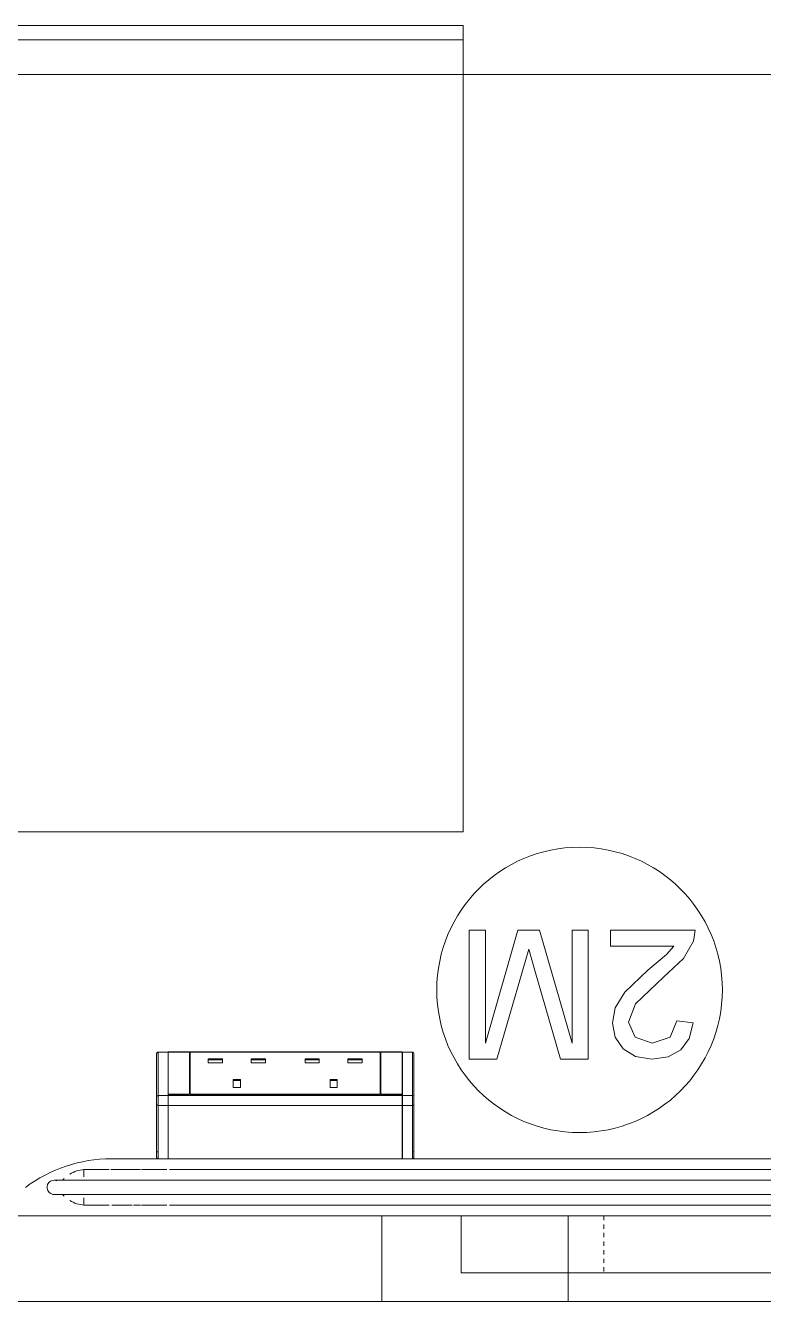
# Model space of a CAD drawing. Header units: millimetres. Extents: x 155927 to 317870, y -36033 to 97293.
# Drawn here: x 226824 to 227341, y 10926 to 11820 of the extents above; entities that cross this region are included whole.
import ezdxf

# ---------------------------------------------------------------- set-up
doc = ezdxf.new("R2010")
doc.units = ezdxf.units.MM
doc.header["$MEASUREMENT"] = 0
doc.linetypes.add('Dash', pattern=[6, 3, -3])
doc.layers.add('I-FURN', color=8, linetype='CONTINUOUS', lineweight=9)
doc.layers.add('I-FURN-HDLN', color=8, linetype='Dash', lineweight=9)

msp = doc.modelspace()

# ---------------------------------------------------------------- linework, layer by layer
at = {"layer": 'I-FURN'}
for p, q in [((227130.87, 11820.33), (226710.87, 11820.33)), ((227130.87, 11810.33), (227130.87, 11820.33)), ((226710.87, 11810.33), (227130.87, 11810.33)), ((227130.87, 11810.33), (226710.87, 11810.33)), ((227130.87, 11786.07), (227130.87, 11810.33)), ((228239.31, 11786.07), (226639.31, 11786.07)), ((226639.31, 11786.07), (228239.31, 11786.07)), ((227130.87, 11255.33), (227130.87, 11786.07)), ((226710.87, 11255.33), (227130.87, 11255.33)), ((227146.35, 11186.3), (227135.05, 11186.3)), ((227135.05, 11186.3), (227135.05, 11095.89)), ((227169.07, 11186.3), (227146.35, 11107.19)), ((227146.35, 11107.19), (227146.35, 11186.3)), ((227184.39, 11186.3), (227169.07, 11186.3)), ((227207.1, 11107.19), (227184.39, 11186.3)), ((227218.4, 11186.3), (227207.1, 11186.3)), ((227207.1, 11186.3), (227207.1, 11107.19)), ((227218.4, 11095.89), (227218.4, 11186.3)), ((227293.27, 11186.3), (227233.94, 11186.3)), ((227233.94, 11186.3), (227233.94, 11175)), ((227285.19, 11166.51), (227292.06, 11178.51)), ((227292.06, 11178.51), (227293.27, 11186.3)), ((227172.69, 11158.51), (227176.73, 11172.93)), ((227176.73, 11172.93), (227180.46, 11159.62)), ((227233.94, 11175), (227278.33, 11175)), ((227278.33, 11175), (227273.23, 11169.25)), ((227273.23, 11169.25), (227260.23, 11158.38)), ((227271.04, 11153.41), (227285.19, 11166.51)), ((227154.5, 11095.89), (227172.69, 11158.51)), ((227180.46, 11159.62), (227198.95, 11095.89)), ((227260.23, 11158.38), (227244.04, 11142.9)), ((227251.53, 11134.59), (227271.04, 11153.41)), ((227244.04, 11142.9), (227237.36, 11131.81)), ((227246.65, 11121.78), (227251.53, 11134.59)), ((227237.36, 11131.81), (227235.35, 11121.1)), ((227235.35, 11121.1), (227237.21, 11111.24)), ((227251.26, 11111.42), (227246.65, 11121.78)), ((227280.56, 11122.73), (227275.8, 11111.32)), ((227291.86, 11121.32), (227280.56, 11122.73)), ((227289.12, 11110.39), (227291.86, 11121.32)), ((227237.21, 11111.24), (227242.8, 11103.13)), ((227263.27, 11107.19), (227251.26, 11111.42)), ((227275.8, 11111.32), (227263.27, 11107.19)), ((227283.19, 11102.4), (227289.12, 11110.39)), ((226916.12, 11099.91), (226916.12, 11069.63)), ((226916.12, 11099.91), (226916.12, 11069.63)), ((226916.34, 11100.54), (226916.37, 11100.57)), ((226924.12, 11100.91), (226917.12, 11100.91)), ((226917.12, 11100.73), (226917.12, 11100.91)), ((226924.12, 11100.91), (226917.12, 11100.91)), ((226924.12, 11100.91), (226917.12, 11100.91)), ((226917.12, 11070.45), (226917.12, 11100.73)), ((226917.12, 11100.73), (226924.12, 11100.73)), ((226924.12, 11100.73), (226924.12, 11100.91)), ((226924.12, 11070.45), (226924.12, 11100.73)), ((226924.18, 11101.11), (226939.18, 11101.11)), ((226924.18, 11071.28), (226924.18, 11101.11)), ((227088.14, 11100.91), (226924.24, 11100.91)), ((226939.18, 11101.11), (226939.18, 11071.28)), ((226939.18, 11100.73), (226939.68, 11100.73)), ((226939.68, 11101.11), (227072.68, 11101.11)), ((226939.68, 11101.11), (226939.68, 11071.28)), ((227072.68, 11101.11), (227072.68, 11071.28)), ((227072.68, 11100.73), (227073.18, 11100.73)), ((227073.18, 11071.28), (227073.18, 11101.11)), ((227073.18, 11101.11), (227088.18, 11101.11)), ((227088.18, 11101.11), (227088.18, 11071.28)), ((227095.24, 11100.91), (227088.24, 11100.91)), ((227095.24, 11100.91), (227088.24, 11100.91)), ((227088.24, 11100.91), (227095.24, 11100.91)), ((227088.24, 11100.91), (227088.24, 11100.73)), ((227095.24, 11100.73), (227088.24, 11100.73)), ((227088.24, 11100.73), (227088.24, 11070.45)), ((227095.24, 11100.91), (227095.24, 11100.73)), ((227095.24, 11100.73), (227095.24, 11070.45)), ((227095.99, 11100.58), (227096.01, 11100.55)), ((227096.24, 11069.63), (227096.24, 11099.91)), ((227096.24, 11069.63), (227096.24, 11099.91)), ((227242.8, 11103.13), (227251.58, 11097.7)), ((227274.4, 11097.52), (227283.19, 11102.4)), ((226952.29, 11096.09), (226952.29, 11093.22)), ((226962.29, 11096.09), (226952.29, 11096.09)), ((226962.29, 11095.35), (226952.29, 11095.35)), ((226962.29, 11093.22), (226952.29, 11093.22)), ((226962.29, 11096.09), (226962.29, 11093.22)), ((226982.29, 11096.09), (226982.29, 11093.22)), ((226992.29, 11096.09), (226982.29, 11096.09)), ((226992.29, 11095.35), (226982.29, 11095.35)), ((226992.29, 11093.22), (226982.29, 11093.22)), ((226992.29, 11096.09), (226992.29, 11093.22)), ((227020.07, 11096.09), (227020.07, 11093.22)), ((227030.07, 11096.09), (227020.07, 11096.09)), ((227030.07, 11095.35), (227020.07, 11095.35)), ((227030.07, 11093.22), (227020.07, 11093.22)), ((227030.07, 11096.09), (227030.07, 11093.22)), ((227050.07, 11096.09), (227050.07, 11093.22)), ((227060.07, 11096.09), (227050.07, 11096.09)), ((227060.07, 11095.35), (227050.07, 11095.35)), ((227060.07, 11093.22), (227050.07, 11093.22)), ((227060.07, 11096.09), (227060.07, 11093.22)), ((227135.05, 11095.89), (227154.5, 11095.89)), ((227198.95, 11095.89), (227218.4, 11095.89)), ((227251.58, 11097.7), (227263.03, 11095.89)), ((227263.03, 11095.89), (227274.4, 11097.52)), ((226969.79, 11081.75), (226969.79, 11076.01)), ((226974.79, 11081.75), (226969.79, 11081.75)), ((226974.79, 11081.01), (226969.79, 11081.01)), ((226974.79, 11081.75), (226974.79, 11076.01)), ((227037.57, 11081.75), (227037.57, 11076.01)), ((227042.57, 11081.75), (227037.57, 11081.75)), ((227042.57, 11081.01), (227037.57, 11081.01)), ((227042.57, 11076.01), (227042.57, 11081.75)), ((226939.18, 11071.28), (226924.18, 11071.28)), ((226924.18, 11071.28), (226924.18, 11068.83)), ((226924.24, 11071.08), (226939.18, 11071.08)), ((226924.24, 11070.45), (226924.24, 11071.08)), ((227072.68, 11071.28), (226939.68, 11071.28)), ((226939.68, 11071.08), (227072.68, 11071.08)), ((226974.79, 11076.01), (226969.79, 11076.01)), ((227037.57, 11076.01), (227042.57, 11076.01)), ((227088.18, 11071.28), (227073.18, 11071.28)), ((227073.18, 11071.08), (227088.14, 11071.08)), ((227088.14, 11071.08), (227088.14, 11070.45)), ((226916.12, 11031.06), (226916.12, 11069.63)), ((226916.12, 11069.63), (226916.12, 11064.1)), ((226916.12, 11064.1), (226916.12, 11027.07)), ((226917.12, 11063.53), (226917.12, 11070.45)), ((226917.12, 11070.45), (226924.12, 11070.45)), ((226917.12, 11026.07), (226917.12, 11063.53)), ((226917.12, 11063.53), (226924.12, 11063.53)), ((226924.12, 11063.53), (226924.12, 11070.45)), ((226924.12, 11026.07), (226924.12, 11063.53)), ((226924.24, 11070.45), (226924.24, 11063.53)), ((227088.14, 11070.45), (226924.24, 11070.45)), ((226924.24, 11063.53), (226924.24, 11026.07)), ((227088.14, 11063.53), (226924.24, 11063.53)), ((227088.14, 11063.53), (227088.14, 11070.45)), ((227088.14, 11026.07), (227088.14, 11063.53)), ((227095.24, 11070.45), (227088.24, 11070.45)), ((227088.24, 11070.45), (227088.24, 11063.53)), ((227095.24, 11063.53), (227088.24, 11063.53)), ((227088.24, 11063.53), (227088.24, 11026.07)), ((227095.24, 11070.45), (227095.24, 11063.53)), ((227095.24, 11063.53), (227095.24, 11026.07)), ((227096.24, 11069.63), (227096.24, 11031.06)), ((227096.24, 11064.1), (227096.24, 11069.63)), ((227096.24, 11027.07), (227096.24, 11064.1)), ((226917.12, 11031.06), (226916.12, 11031.06)), ((226916.12, 11027.07), (226916.12, 11031.06)), ((226916.12, 11027.07), (226916.12, 11027.07)), ((227096.24, 11031.06), (227095.24, 11031.06)), ((227096.24, 11031.06), (227096.24, 11027.07)), ((226865.22, 11018.57), (226865.22, 11013.34)), ((226865.22, 11018.57), (226882.79, 11018.57)), ((226869.79, 11018.6), (226870.85, 11018.6)), ((226884.12, 11018.57), (226899.98, 11018.57)), ((226884.31, 11026.07), (226917.12, 11026.07)), ((226917.12, 11026.07), (226884.31, 11026.07)), ((226899.84, 11018.6), (226904.73, 11018.6)), ((226905.46, 11018.57), (226923.19, 11018.57)), ((226917.12, 11026.07), (226924.12, 11026.07)), ((226917.12, 11026.06), (226924.12, 11026.06)), ((227088.14, 11026.07), (226924.24, 11026.07)), ((226924.24, 11026.06), (227088.14, 11026.06)), ((226925.22, 11018.6), (227963.4, 11018.6)), ((227095.24, 11026.07), (227088.24, 11026.07)), ((227088.24, 11026.06), (227095.24, 11026.06)), ((227095.24, 11026.07), (227994.31, 11026.07)), ((227994.31, 11026.07), (227095.24, 11026.07)), ((226844.41, 11011.07), (226844.31, 11011.07)), ((226844.31, 11011.07), (226844.31, 11011.07)), ((226844.64, 11011.07), (226844.41, 11011.07)), ((226845, 11011.07), (226844.64, 11011.07)), ((226845.49, 11011.07), (226845, 11011.07)), ((226846.1, 11011.07), (226845.49, 11011.07)), ((226846.84, 11011.07), (226846.1, 11011.07)), ((226847.71, 11011.07), (226846.84, 11011.07)), ((226848.7, 11011.07), (226847.71, 11011.07)), ((226849.81, 11011.07), (226848.7, 11011.07)), ((226851.04, 11011.07), (226849.81, 11011.07)), ((226852.39, 11011.07), (226851.04, 11011.07)), ((226853.86, 11011.07), (226852.39, 11011.07)), ((226855.44, 11011.07), (226853.86, 11011.07)), ((226857.14, 11011.07), (226855.44, 11011.07)), ((226858.94, 11011.07), (226857.14, 11011.07)), ((226860.85, 11011.07), (226858.94, 11011.07)), ((226862.86, 11011.07), (226860.85, 11011.07)), ((226864.97, 11011.07), (226862.86, 11011.07)), ((226867.18, 11011.07), (226864.97, 11011.07)), ((226869.48, 11011.07), (226867.18, 11011.07)), ((226871.87, 11011.07), (226869.48, 11011.07)), ((226874.34, 11011.07), (226871.87, 11011.07)), ((226876.9, 11011.07), (226874.34, 11011.07)), ((226879.53, 11011.07), (226876.9, 11011.07)), ((226882.24, 11011.07), (226879.53, 11011.07)), ((226885.02, 11011.07), (226882.24, 11011.07)), ((226887.86, 11011.07), (226885.02, 11011.07)), ((226890.76, 11011.07), (226887.86, 11011.07)), ((226893.71, 11011.07), (226890.76, 11011.07)), ((226896.72, 11011.07), (226893.71, 11011.07)), ((226899.77, 11011.07), (226896.72, 11011.07)), ((226902.86, 11011.07), (226899.77, 11011.07)), ((226905.99, 11011.07), (226902.86, 11011.07)), ((226909.15, 11011.07), (226905.99, 11011.07)), ((226912.33, 11011.07), (226909.15, 11011.07)), ((226915.53, 11011.07), (226912.33, 11011.07)), ((226918.75, 11011.07), (226915.53, 11011.07)), ((226921.98, 11011.07), (226918.75, 11011.07)), ((226925.22, 11011.07), (226921.98, 11011.07)), ((227963.4, 11011.07), (226925.22, 11011.07)), ((226844.31, 11001.07), (226844.37, 11001.07)), ((226844.37, 11001.07), (226844.57, 11001.07)), ((226844.57, 11001.07), (226844.89, 11001.07)), ((226844.89, 11001.07), (226845.34, 11001.07)), ((226845.34, 11001.07), (226845.92, 11001.07)), ((226845.92, 11001.07), (226846.63, 11001.07)), ((226846.63, 11001.07), (226847.46, 11001.07)), ((226847.46, 11001.07), (226848.42, 11001.07)), ((226848.42, 11001.07), (226849.5, 11001.07)), ((226849.5, 11001.07), (226850.7, 11001.07)), ((226850.7, 11001.07), (226852.02, 11001.07)), ((226852.02, 11001.07), (226853.45, 11001.07)), ((226853.45, 11001.07), (226855, 11001.07)), ((226855, 11001.07), (226856.67, 11001.07)), ((226856.67, 11001.07), (226858.44, 11001.07)), ((226858.44, 11001.07), (226860.32, 11001.07)), ((226860.32, 11001.07), (226862.31, 11001.07)), ((226862.31, 11001.07), (226864.39, 11001.07)), ((226864.39, 11001.07), (226866.57, 11001.07)), ((226866.57, 11001.07), (226868.85, 11001.07)), ((226868.85, 11001.07), (226871.21, 11001.07)), ((226871.21, 11001.07), (226873.67, 11001.07)), ((226873.67, 11001.07), (226876.2, 11001.07)), ((226876.2, 11001.07), (226878.82, 11001.07)), ((226878.82, 11001.07), (226881.5, 11001.07)), ((226881.5, 11001.07), (226884.26, 11001.07)), ((226884.26, 11001.07), (226887.08, 11001.07)), ((226887.08, 11001.07), (226889.97, 11001.07)), ((226889.97, 11001.07), (226892.91, 11001.07)), ((226892.91, 11001.07), (226895.9, 11001.07)), ((226895.9, 11001.07), (226898.94, 11001.07)), ((226898.94, 11001.07), (226902.02, 11001.07)), ((226902.02, 11001.07), (226905.14, 11001.07)), ((226905.14, 11001.07), (226908.29, 11001.07)), ((226908.29, 11001.07), (226911.47, 11001.07)), ((226911.47, 11001.07), (226914.67, 11001.07)), ((226914.67, 11001.07), (226917.88, 11001.07)), ((226917.88, 11001.07), (226921.11, 11001.07)), ((226921.11, 11001.07), (226924.35, 11001.07)), ((226924.35, 11001.07), (226925.22, 11001.07)), ((226925.22, 11001.07), (227963.4, 11001.07)), ((226865.22, 10998.76), (226865.22, 10993.57)), ((226882.79, 10993.57), (226865.22, 10993.57)), ((226870.85, 10993.55), (226869.79, 10993.55)), ((226898.94, 10993.57), (226884.68, 10993.57)), ((226904.73, 10993.55), (226899.84, 10993.55)), ((226923.19, 10993.57), (226905.46, 10993.57)), ((227963.4, 10993.55), (226925.22, 10993.55)), ((227439.31, 10986.07), (226639.31, 10986.07)), ((228115.42, 10986.07), (226764.31, 10986.07)), ((226764.31, 10986.07), (227073.94, 10986.07)), ((226764.31, 10986.07), (227439.31, 10986.07)), ((227073.94, 10986.07), (227204.31, 10986.07)), ((227073.94, 10986.07), (227073.94, 10926.07)), ((227073.94, 10986.07), (227073.94, 10926.07)), ((227649.31, 10986.07), (227129.31, 10986.07)), ((227129.31, 10986.07), (227129.31, 10946.07)), ((227204.31, 10986.07), (227674.31, 10986.07)), ((227204.31, 10986.07), (227204.31, 10926.07)), ((227204.31, 10986.07), (227204.31, 10926.07)), ((227129.31, 10946.07), (227445, 10946.07)), ((226843.55, 10926.07), (226639.31, 10926.07)), ((226679.31, 10926.07), (226843.55, 10926.07)), ((227073.94, 10926.07), (226843.75, 10926.07)), ((226843.75, 10926.07), (228199.31, 10926.07)), ((227204.31, 10926.07), (227073.94, 10926.07)), ((227674.31, 10926.07), (227204.31, 10926.07))]:
    msp.add_line(p, q, dxfattribs=at)
at = {"layer": 'I-FURN', "flags": 128}
for points in [[(226916.61, 11100.77), (226916.65, 11100.79), (226916.68, 11100.81), (226916.72, 11100.83), (226916.76, 11100.84), (226916.79, 11100.86), (226916.83, 11100.87), (226916.87, 11100.88), (226916.91, 11100.89), (226916.95, 11100.9), (226916.99, 11100.9), (226917.03, 11100.91), (226917.07, 11100.91), (226917.11, 11100.91), (226917.12, 11100.91)], [(227095.24, 11100.91), (227095.28, 11100.91), (227095.32, 11100.91), (227095.36, 11100.9), (227095.4, 11100.9), (227095.44, 11100.89), (227095.48, 11100.88), (227095.52, 11100.87), (227095.56, 11100.86), (227095.59, 11100.85), (227095.63, 11100.83), (227095.67, 11100.82), (227095.7, 11100.8), (227095.74, 11100.78)], [(226916.12, 11069.63), (226916.12, 11069.54), (226916.12, 11069.44), (226916.12, 11069.33), (226916.12, 11069.22), (226916.12, 11069.11), (226916.12, 11068.99), (226916.12, 11068.87), (226916.12, 11068.74), (226916.12, 11068.61), (226916.12, 11068.48), (226916.12, 11068.34), (226916.12, 11068.2), (226916.12, 11068.06), (226916.12, 11067.91), (226916.12, 11067.76), (226916.12, 11067.61), (226916.12, 11067.46), (226916.12, 11067.31), (226916.12, 11067.15), (226916.12, 11066.99), (226916.12, 11066.83), (226916.12, 11066.67), (226916.12, 11066.51), (226916.12, 11066.35), (226916.12, 11066.19), (226916.12, 11066.04), (226916.12, 11065.88), (226916.12, 11065.72), (226916.12, 11065.56), (226916.12, 11065.4), (226916.12, 11065.25), (226916.12, 11065.1), (226916.12, 11064.95), (226916.12, 11064.8), (226916.12, 11064.65), (226916.12, 11064.51), (226916.12, 11064.37), (226916.12, 11064.23), (226916.12, 11064.1)], [(226916.12, 11064.1), (226916.12, 11061.32), (226916.12, 11058.62), (226916.12, 11056), (226916.12, 11053.48), (226916.12, 11051.05), (226916.12, 11048.72), (226916.12, 11046.49), (226916.12, 11044.37), (226916.12, 11042.35), (226916.12, 11040.45), (226916.12, 11038.66), (226916.12, 11036.99), (226916.12, 11035.44), (226916.12, 11034.02), (226916.12, 11032.71), (226916.12, 11031.54), (226916.12, 11030.5), (226916.12, 11029.58), (226916.12, 11028.8), (226916.12, 11028.15), (226916.12, 11027.64), (226916.12, 11027.26), (226916.12, 11027.07)], [(227096.24, 11064.1), (227096.24, 11064.23), (227096.24, 11064.37), (227096.24, 11064.51), (227096.24, 11064.65), (227096.24, 11064.8), (227096.24, 11064.95), (227096.24, 11065.1), (227096.24, 11065.25), (227096.24, 11065.4), (227096.24, 11065.56), (227096.24, 11065.72), (227096.24, 11065.88), (227096.24, 11066.04), (227096.24, 11066.19), (227096.24, 11066.35), (227096.24, 11066.51), (227096.24, 11066.67), (227096.24, 11066.83), (227096.24, 11066.99), (227096.24, 11067.15), (227096.24, 11067.31), (227096.24, 11067.46), (227096.24, 11067.61), (227096.24, 11067.76), (227096.24, 11067.91), (227096.24, 11068.06), (227096.24, 11068.2), (227096.24, 11068.34), (227096.24, 11068.48), (227096.24, 11068.61), (227096.24, 11068.74), (227096.24, 11068.87), (227096.24, 11068.99), (227096.24, 11069.11), (227096.24, 11069.22), (227096.24, 11069.33), (227096.24, 11069.44), (227096.24, 11069.54), (227096.24, 11069.63)], [(227096.24, 11027.07), (227096.24, 11027.35), (227096.24, 11027.76), (227096.24, 11028.31), (227096.24, 11029), (227096.24, 11029.81), (227096.24, 11030.76), (227096.24, 11031.84), (227096.24, 11033.05), (227096.24, 11034.39), (227096.24, 11035.84), (227096.24, 11037.43), (227096.24, 11039.13), (227096.24, 11040.95), (227096.24, 11042.88), (227096.24, 11044.93), (227096.24, 11047.08), (227096.24, 11049.33), (227096.24, 11051.69), (227096.24, 11054.15), (227096.24, 11056.69), (227096.24, 11059.33), (227096.24, 11062.05), (227096.24, 11064.1)], [(226916.12, 11027.06), (226916.12, 11027.07), (226916.12, 11027.08), (226916.12, 11027.09), (226916.12, 11027.12), (226916.12, 11027.14), (226916.12, 11027.18), (226916.12, 11027.22), (226916.12, 11027.27), (226916.12, 11027.32), (226916.12, 11027.38), (226916.12, 11027.45), (226916.12, 11027.52), (226916.12, 11027.59), (226916.12, 11027.68), (226916.12, 11027.76), (226916.12, 11027.86), (226916.12, 11027.95), (226916.12, 11028.06), (226916.12, 11028.17), (226916.12, 11028.28), (226916.12, 11028.39), (226916.12, 11028.52), (226916.12, 11028.64), (226916.12, 11028.77), (226916.12, 11028.9), (226916.12, 11029.04), (226916.12, 11029.18), (226916.12, 11029.32), (226916.12, 11029.47), (226916.12, 11029.62), (226916.12, 11029.77), (226916.12, 11029.92), (226916.12, 11030.07), (226916.12, 11030.23), (226916.12, 11030.38), (226916.12, 11030.54), (226916.12, 11030.7), (226916.12, 11030.86), (226916.12, 11031.02), (226916.12, 11031.06)], [(226917.12, 11026.06), (226917.08, 11026.07), (226917.04, 11026.07), (226917, 11026.07), (226916.96, 11026.08), (226916.92, 11026.08), (226916.88, 11026.09), (226916.84, 11026.1), (226916.81, 11026.12), (226916.77, 11026.13), (226916.73, 11026.14), (226916.69, 11026.16), (226916.66, 11026.18), (226916.62, 11026.2), (226916.59, 11026.22), (226916.55, 11026.24), (226916.52, 11026.26), (226916.49, 11026.29), (226916.46, 11026.31), (226916.43, 11026.34), (226916.4, 11026.37), (226916.37, 11026.4), (226916.35, 11026.43), (226916.32, 11026.46), (226916.3, 11026.49), (226916.28, 11026.52), (226916.26, 11026.56), (226916.24, 11026.59), (226916.22, 11026.63), (226916.2, 11026.67), (226916.19, 11026.7), (226916.17, 11026.74), (226916.16, 11026.78), (226916.15, 11026.82), (226916.14, 11026.86), (226916.13, 11026.89), (226916.13, 11026.93), (226916.12, 11026.97), (226916.12, 11027.01), (226916.12, 11027.05), (226916.12, 11027.06)], [(227096.24, 11027.06), (227096.24, 11027.02), (227096.24, 11026.98), (227096.23, 11026.94), (227096.23, 11026.91), (227096.22, 11026.87), (227096.21, 11026.83), (227096.2, 11026.79), (227096.19, 11026.75), (227096.18, 11026.71), (227096.16, 11026.68), (227096.15, 11026.64), (227096.13, 11026.6), (227096.11, 11026.57), (227096.09, 11026.53), (227096.07, 11026.5), (227096.04, 11026.47), (227096.02, 11026.44), (227095.99, 11026.41), (227095.97, 11026.38), (227095.94, 11026.35), (227095.91, 11026.32), (227095.88, 11026.29), (227095.85, 11026.27), (227095.81, 11026.25), (227095.78, 11026.22), (227095.75, 11026.2), (227095.71, 11026.18), (227095.68, 11026.16), (227095.64, 11026.15), (227095.6, 11026.13), (227095.57, 11026.12), (227095.53, 11026.11), (227095.49, 11026.1), (227095.45, 11026.09), (227095.41, 11026.08), (227095.37, 11026.07), (227095.33, 11026.07), (227095.29, 11026.07), (227095.25, 11026.06), (227095.24, 11026.06)], [(227096.24, 11031.06), (227096.24, 11030.9), (227096.24, 11030.74), (227096.24, 11030.59), (227096.24, 11030.43), (227096.24, 11030.27), (227096.24, 11030.11), (227096.24, 11029.96), (227096.24, 11029.81), (227096.24, 11029.66), (227096.24, 11029.51), (227096.24, 11029.36), (227096.24, 11029.22), (227096.24, 11029.08), (227096.24, 11028.94), (227096.24, 11028.81), (227096.24, 11028.68), (227096.24, 11028.55), (227096.24, 11028.43), (227096.24, 11028.31), (227096.24, 11028.2), (227096.24, 11028.09), (227096.24, 11027.98), (227096.24, 11027.88), (227096.24, 11027.79), (227096.24, 11027.7), (227096.24, 11027.61), (227096.24, 11027.54), (227096.24, 11027.46), (227096.24, 11027.4), (227096.24, 11027.34), (227096.24, 11027.28), (227096.24, 11027.23), (227096.24, 11027.19), (227096.24, 11027.15), (227096.24, 11027.12), (227096.24, 11027.1), (227096.24, 11027.08), (227096.24, 11027.07), (227096.24, 11027.06)], [(227096.24, 11027.06), (227096.24, 11027.07), (227096.24, 11027.07)]]:
    msp.add_lwpolyline(points, dxfattribs=at)
at = {"layer": 'I-FURN'}
for centre, radius, start, end in [((227212.33, 11144.43), 100, 0, 180), ((227212.33, 11144.43), 100, 180, 0), ((226884.31, 10926.07), 100, 90, 126.8699), ((226884.31, 10926.07), 100, 90, 126.8699), ((226867.55, 10995.11), 23.6, 95.66638, 120.85638), ((226844.31, 11006.07), 5, 68.17478, 276.91519), ((226857.17, 11006.07), 8.51, 133.45137, 144.45946), ((226857.17, 11006.07), 8.51, 215.54054, 226.54863), ((226867.55, 11017.03), 23.6, 239.14362, 264.33362)]:
    msp.add_arc(centre, radius, start, end, dxfattribs=at)
for centre, major_axis, ratio, start_param, end_param in [((226917.12, 11099.91), (-1, 0), 0.819152, 4.712389, 6.283185), ((227095.24, 11099.91), (1, 0), 0.819152, 0, 1.570796), ((226917.12, 11069.63), (-1, 0), 0.819152, 4.712389, 6.283185), ((226917.12, 11064.1), (-1, 0), 0.56467, 0, 1.570796), ((227095.24, 11069.63), (-1, 0), 0.819152, 3.141593, 4.712389), ((227095.24, 11064.1), (-1, 0), 0.56467, 1.570796, 3.141593), ((226917.12, 11027.07), (-1, 0), 0.998113, 0, 1.570796), ((227095.24, 11027.07), (-1, 0), 0.998113, 1.570796, 3.141593)]:
    msp.add_ellipse(centre, major_axis=major_axis, ratio=ratio, start_param=start_param, end_param=end_param, dxfattribs=at)
at = {"layer": 'I-FURN-HDLN'}
for p, q in [((227229.31, 10986.07), (227229.31, 10946.07)), ((227749.31, 10986.07), (227229.31, 10986.07)), ((227229.31, 10946.07), (227445, 10946.07))]:
    msp.add_line(p, q, dxfattribs=at)

doc.saveas('drawing.dxf')
